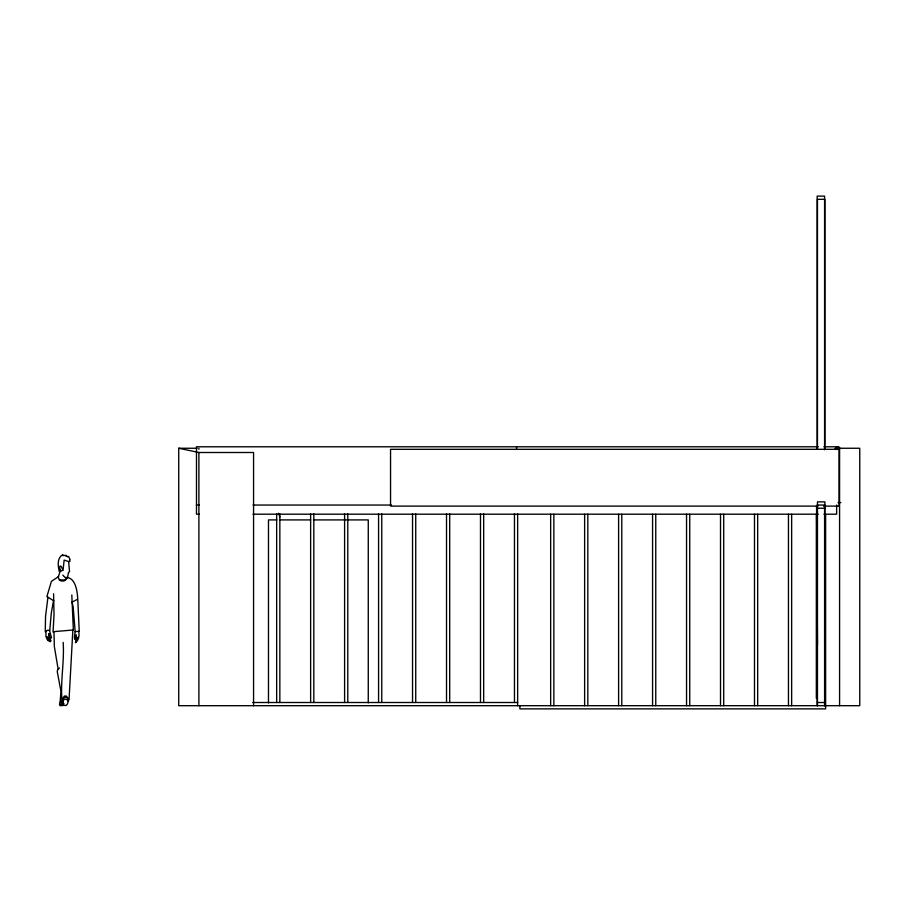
<?xml version="1.0" encoding="UTF-8"?>
<svg xmlns="http://www.w3.org/2000/svg" width="905" height="905" viewBox="0 0 905 905"><rect width="100%" height="100%" fill="white"/><g stroke="black" fill="none" stroke-linecap="round" stroke-linejoin="round"><path stroke-width="1.36" d="M71.812 594.947L73.362 629.982L53.961 631.622L54.357 646.577L58.169 669.327M72.864 629.925L69.052 699.622L66.348 696.024L64.368 696.058L62.569 698.739L62.864 702.269L63.995 703.841L62.49 705.142L66.189 705.515L67.581 703.728L68.531 699.418M63.169 642.38C64.572 663.184 59.606 684.814 62.49 705.142M60.499 570.376L58.18 577.175L59.391 579.879L61.088 580.953L63.554 581.033L65.047 580.478L67.739 577.367M47.942 597.323L45.555 616.181L45.25 631.781L47.795 630.14L49.73 630.649L51.314 612.957L53.486 600.796M63.146 705.515L60.058 705.696L59.526 704.271L59.843 702.619L61.732 701.16M78.011 637.199L75.511 642.686L76.506 638.161L76.111 634.79L75.409 639.711C73.588 639.484 74.877 633.568 75.172 631.667L79.233 631.294L77.762 599.133C77.298 591.248 75.635 576.553 65.013 577.435L62.83 575.105M62.75 701.658L64.085 699.418L65.239 699.056L67.502 699.972L68.418 701.42M67.592 577.322L68.463 572.503L69.549 571.689L68.644 561.609L64.131 560.082L63.033 570.591L61.291 566.406L60.194 566.021L59.787 566.847C59.64 567.91 60.341 572.401 61.744 570.784M47.083 636.634L50.318 641.724L47.954 640.435L45.997 636.362L45.895 630.989M68.644 561.609L69.945 561.383L69.447 560.229L70.149 559.72L68.61 556.485L67.468 556.937L67.366 556.236L65.907 556.145L65.986 555.331L62.649 555.647L62.852 554.55C56.879 558.136 57.931 565.636 59.244 571.406L59.628 571.802M63.248 702.766L62.366 703.762L62.818 699.079L64.662 697.042L67.366 697.868L68.61 700.866M59.447 667.992L57.547 669.972L57.253 671.578L60.997 691.612L60.092 701.703L60.85 701.341M67.456 577.888L64.493 579.981L59.391 579.879M77.378 599.359L71.834 602.255M53.961 631.622L53.044 632.041L54.029 614.823L53.587 593.771M59.526 704.271L62.332 704.101M58.667 576.496L51.404 581.383L46.89 596.587L53.791 600.784M75.172 631.667L73.147 606.723L72.027 602.221M75.647 642.482C79.04 640.22 79.47 635.118 78.724 631.317M818.267 446.787L196.476 446.787L196.476 514.198L199.304 514.198M823.912 446.787L839.048 446.787M835.349 448.258L859.75 448.258L859.75 705.696L178.726 705.696L178.726 448.258L197.086 448.258M835.213 448.439L840.869 448.439M178.726 448.258L198.896 452.5L253.57 452.5L253.57 705.696M838.041 502.58L840.869 502.58M196.476 505.047L199.304 505.047M253.004 505.047L391.492 505.047M817.464 505.047L824.885 505.047M817.905 506.11L390.553 506.11L390.553 449.31L839.048 449.31L839.048 506.11L823.539 506.11M817.464 508.237L824.885 508.237M253.004 514.198L818.267 514.198M823.912 514.198L836.639 514.198L836.639 505.047M276.907 519.911L268.48 519.911L268.48 702.88M279.724 519.911L310.641 519.911M313.447 519.911L368.267 519.911L368.267 702.88M817.464 698.264L816.333 698.264L816.333 513.995M252.767 702.506L517.649 702.506M817.464 702.506L824.885 702.506M50.476 641.43L51.053 640.729L48.893 637.199L48.825 633.557L49.843 637.278L50.578 638.149L51.54 637.787L49.504 630.593M47.841 640.186L46.325 637.041M278.48 513.237L279.849 516.981M816.559 505.646L817.464 645.242M839.58 448.258L839.58 705.696M836.639 446.787L836.639 449.593M825.62 514.232L825.62 708.875L519.877 708.875L519.877 705.696M824.885 448.688L824.885 199.304L817.464 199.304L817.464 448.688M824.885 705.696L824.885 501.868L817.464 501.868L817.464 705.696M824.591 449.728L824.591 196.125L817.158 196.125L817.158 449.31M824.591 505.047L824.591 705.696M817.158 505.047L817.158 705.696M791.649 514.232L791.649 705.696M788.459 514.232L788.459 705.696M757.677 514.232L757.677 705.696M754.487 514.232L754.487 705.696M723.706 514.232L723.706 705.696M720.516 514.232L720.516 705.696M689.734 514.232L689.734 705.696M686.544 514.232L686.544 705.696M655.763 514.232L655.763 705.696M652.573 514.232L652.573 705.696M621.792 514.232L621.792 705.696M618.601 514.232L618.601 705.696M587.82 514.232L587.82 705.696M584.63 514.232L584.63 705.696M553.849 514.232L553.849 705.696M550.659 514.232L550.659 705.696M517.649 513.87L517.649 705.696M516.563 446.787L516.563 449.31M514.459 513.87L514.459 702.506M483.677 513.87L483.677 702.506M480.487 513.87L480.487 702.506M449.706 513.87L449.706 702.506M446.516 513.87L446.516 702.506M415.734 513.87L415.734 702.506M412.544 513.87L412.544 702.506M381.763 513.87L381.763 702.506M378.573 513.87L378.573 702.506M347.792 513.87L347.792 702.506M344.601 513.87L344.601 702.506M313.82 513.87L313.82 702.506M310.63 513.87L310.63 702.506M279.849 513.87L279.849 702.506M276.659 513.87L276.659 702.506M198.896 448.258L198.896 449.31M198.896 452.5L198.896 705.696"/></g></svg>
